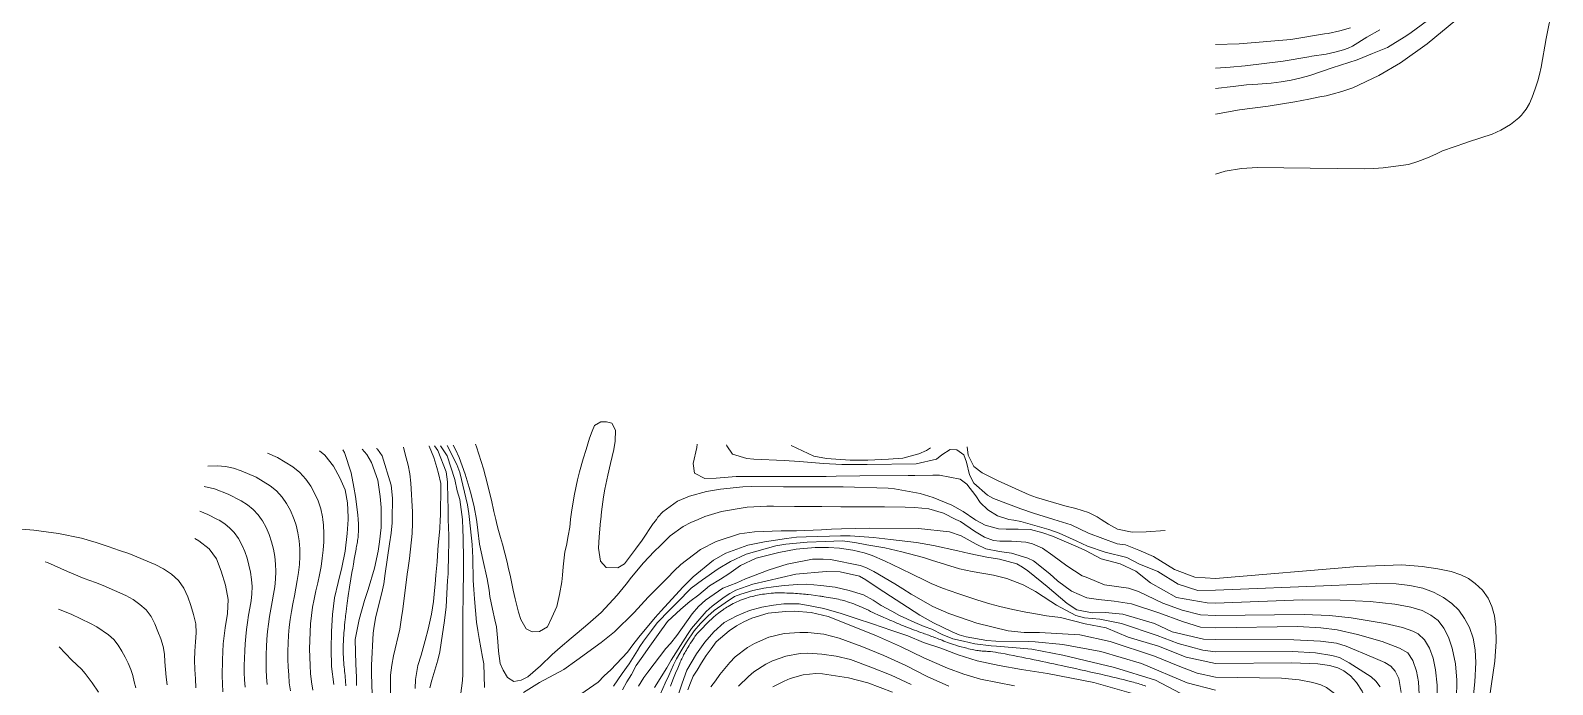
# Model space of a CAD drawing. Header units: inches. Extents: x 115425 to 116786, y 150085 to 152399.
# Drawn here: x 115844.8 to 116044.1, y 151978.4 to 152064 of the extents above; entities that cross this region are included whole.
import ezdxf

# ---------------------------------------------------------------- set-up
doc = ezdxf.new("R2010")
doc.units = ezdxf.units.IN
doc.header["$MEASUREMENT"] = 0
doc.layers.add('Contour', color=7, linetype='Continuous', lineweight=0, true_color=0xbed2ff)

msp = doc.modelspace()

# ---------------------------------------------------------------- linework, layer by layer
at = {"layer": 'Contour'}
for p, q in [((115905.77, 152000), (115905.96, 151999.2)), ((115926.44, 151999.54), (115926.8, 152000))]:
    msp.add_line(p, q, dxfattribs=at)
for points in [[(116044.13, 152067.05), (116043.29, 152062.96), (116042.65, 152059.22), (116042.4, 152058.23), (116042.19, 152057.41), (116041.85, 152056.35), (116041.47, 152055.26), (116041.1, 152054.44), (116040.69, 152053.72), (116040.33, 152053.26), (116040.06, 152052.93), (116039.7, 152052.59), (116038.64, 152051.7), (116037.36, 152050.94), (116036.2, 152050.44), (116033.13, 152049.42), (116032.79, 152049.3), (116029.74, 152048.25), (116028.84, 152047.83), (116027.77, 152047.34), (116026.48, 152046.86), (116025.25, 152046.48), (116023.62, 152046.23), (116021.96, 152046.02), (116020.71, 152045.93), (116019.55, 152045.88), (116012.4, 152045.96), (116005.48, 152046.05), (116003.38, 152045.93), (116001.28, 152045.59), (116000, 152045.21)], [(116000, 152056.4), (116002.32, 152056.68), (116004.05, 152056.88), (116005.54, 152056.96), (116007.27, 152057.1), (116008.59, 152057.29), (116009.92, 152057.5), (116011.21, 152057.79), (116012.34, 152058.1), (116015.27, 152059.1), (116018.56, 152060.18), (116020.55, 152060.99), (116022.5, 152061.76), (116023.55, 152062.41), (116024.92, 152063.25), (116025.6, 152063.73), (116028.42, 152065.8)], [(116000, 152053.06), (116003.16, 152053.6), (116006.9, 152054.08), (116010.4, 152054.67), (116012.23, 152055.03), (116013.67, 152055.3), (116014.5, 152055.46), (116015.29, 152055.68), (116016.52, 152056.01), (116017.96, 152056.49), (116021.39, 152058.09), (116024.22, 152059.79), (116027.7, 152062.24), (116031.45, 152065.34)], [(116000, 152062.19), (116003.11, 152062.27), (116009.88, 152062.84), (116014.28, 152063.56), (116014.76, 152063.63), (116016.29, 152063.97), (116017.68, 152064.36)], [(116000, 152059.06), (116001.93, 152059.21), (116003.87, 152059.38), (116008.84, 152059.99), (116012.2, 152060.57), (116012.61, 152060.64), (116014.5, 152060.92), (116015.62, 152061.17), (116016.75, 152061.49), (116017.38, 152061.71), (116017.95, 152061.97), (116019.82, 152063.11), (116021.52, 152064.08)], [(115915.55, 152000), (115915.55, 152000.04), (115915.68, 152000.96), (115915.88, 152002.28), (115916.08, 152003.31), (115916.46, 152005.18), (115916.72, 152006.23), (115917.22, 152007.91), (115917.62, 152009.17), (115918.04, 152010.62), (115918.39, 152011.56), (115918.68, 152012.3), (115919.51, 152012.78), (115920.25, 152012.76), (115920.98, 152012.58), (115921.46, 152011.67), (115921.4, 152010.25), (115921.22, 152009.13), (115920.8, 152007.32), (115920.45, 152005.78), (115920.06, 152003.97), (115919.85, 152002.96), (115919.6, 152000.99), (115919.51, 152000)], [(115897.02, 152009.59), (115897.03, 152009.57), (115897.67, 152008.09), (115898.05, 152006.8), (115898.28, 152006.02), (115898.55, 152004.69), (115898.56, 152002.9), (115898.54, 152001.97), (115898.52, 152000.46), (115898.5, 152000)], [(115897.75, 152009.62), (115898.17, 152009.01), (115899.25, 152006.21), (115899.43, 152004.91), (115899.49, 152002.56), (115899.51, 152001.59), (115899.53, 152000.6), (115899.55, 152000)], [(115898.52, 152009.65), (115899.38, 152008.34), (115900.4, 152005.2), (115900.73, 152003.73), (115901.05, 152002.59), (115901.39, 152000)], [(115899.39, 152009.69), (115900.68, 152007.18), (115901.07, 152006.12), (115902.07, 152001.91), (115902.24, 152000.78), (115902.33, 152000)], [(115900.18, 152009.72), (115900.49, 152009.13), (115900.97, 152008.11), (115901.77, 152005.94), (115902.28, 152004.19), (115902.54, 152003.24), (115902.92, 152001.65), (115903.22, 152000)], [(115903.11, 152009.85), (115903.24, 152009.49), (115904.15, 152006.6), (115904.43, 152005.6), (115905.21, 152002.52), (115905.52, 152001.05), (115905.77, 152000)], [(115932.15, 152009.83), (115932.08, 152009.41), (115931.63, 152007.3), (115931.8, 152006.06), (115933.13, 152005.34), (115934.63, 152005.4), (115937.26, 152005.62), (115938.24, 152005.63), (115942.22, 152005.62), (115949.03, 152005.62), (115950.35, 152005.64), (115953.44, 152005.71), (115959.78, 152005.75), (115960.65, 152005.74), (115962.98, 152005.78), (115963.86, 152005.79), (115966.55, 152005.27), (115967.44, 152004.6), (115968.62, 152003.08), (115969.19, 152002.19), (115970.19, 152001.23), (115971.47, 152000.47), (115972.96, 152000)], [(115935.99, 152009.74), (115936, 152009.65), (115936.74, 152008.54), (115938.65, 152007.96), (115939.55, 152007.89), (115943.52, 152007.69), (115945.53, 152007.58), (115948.66, 152007.3), (115951.09, 152007.18), (115954.37, 152007.2), (115960.82, 152007.28), (115963.48, 152007.89), (115964.18, 152008.45), (115965.25, 152009.15), (115966.14, 152009.11), (115967.06, 152008.45), (115967.38, 152007.48), (115967.77, 152005.82), (115968.36, 152004.75), (115970.14, 152003.17), (115970.92, 152002.72), (115974.5, 152001.38), (115976.17, 152000.8), (115978.84, 152000)], [(115944.42, 152009.66), (115947.42, 152008.28), (115949.05, 152007.96), (115952.18, 152007.75), (115953.38, 152007.75), (115954.49, 152007.75), (115957.17, 152007.89), (115959.05, 152008), (115961.14, 152008.56), (115962.16, 152009.01), (115962.68, 152009.36)], [(115967.5, 152009.51), (115967.63, 152008.4), (115968.37, 152006.92), (115969.43, 152006.09), (115971.46, 152005.09), (115975.62, 152003.22), (115976.56, 152002.85), (115980.29, 152001.76), (115981.7, 152001.43), (115983.37, 152000.89), (115984.51, 152000.34), (115985.02, 152000)], [(115883.12, 152000), (115883.09, 152000.33), (115882.87, 152001.4), (115882.5, 152002.42), (115882.05, 152003.42), (115881.53, 152004.37), (115880.9, 152005.26), (115880.12, 152006.14), (115879.2, 152006.88), (115877.19, 152008.12), (115875.86, 152008.68)], [(115886.42, 152000), (115886.44, 152000.31), (115886.35, 152002.18), (115886.04, 152003.85), (115885.36, 152005.43), (115884.5, 152006.98), (115883.38, 152008.4), (115882.68, 152008.97)], [(115885.74, 152009.1), (115885.97, 152008.77), (115886.83, 152006.08), (115887.2, 152004.2), (115887.4, 152003.01), (115887.71, 152000.58), (115887.74, 152000)], [(115890.78, 152000), (115890.77, 152001.57), (115890.64, 152002.99), (115890.32, 152005.14), (115889.49, 152007.44), (115888.9, 152008.48), (115888.29, 152009.21)], [(115890.16, 152009.29), (115890.28, 152009.19), (115890.88, 152008.31), (115892.09, 152004.49), (115892.25, 152002.77), (115892.22, 152000)], [(115893.7, 152009.44), (115893.92, 152008.55), (115894.3, 152007.08), (115894.51, 152005.96), (115894.63, 152004.75), (115894.85, 152001), (115894.86, 152000)], [(115879.37, 152000), (115879.3, 152000.21), (115878.88, 152001.17), (115878.38, 152002.08), (115877.78, 152002.93), (115877.06, 152003.72), (115876.22, 152004.39), (115875.33, 152004.98), (115874.4, 152005.51), (115872.43, 152006.35), (115871.41, 152006.71), (115870.37, 152006.92), (115869.32, 152007.01), (115868.08, 152006.97)], [(115875.08, 152000), (115874.65, 152000.6), (115874, 152001.29), (115873.25, 152001.89), (115872.45, 152002.43), (115870.73, 152003.3), (115868.94, 152004), (115867.6, 152004.3)], [(115926.8, 152000), (115927, 152000.27), (115927.65, 152001), (115929.55, 152002.38), (115931.15, 152003.04), (115933.34, 152003.63), (115935.18, 152003.95), (115938.12, 152004.27), (115939.25, 152004.31), (115943.42, 152004.27), (115945.27, 152004.25), (115947.5, 152004.25), (115948.98, 152004.24), (115951.26, 152004.25), (115957.15, 152004.09), (115957.99, 152004), (115961.33, 152003.39), (115963.02, 152002.86), (115965.47, 152001.84), (115966.95, 152001.02), (115968.47, 152000)], [(115932.25, 152000), (115933.15, 152000.37), (115935.34, 152001.04), (115938.67, 152001.58), (115941.25, 152001.72), (115942.12, 152001.74), (115944.89, 152001.7), (115947.18, 152001.69), (115948.45, 152001.67), (115950.95, 152001.63), (115953.53, 152001.64), (115954.39, 152001.64), (115956.65, 152001.65), (115959.37, 152001.6), (115960.63, 152001.56), (115962.46, 152001.37), (115964.39, 152000.81), (115966.02, 152000)], [(115869.33, 152000), (115868.05, 152000.65), (115867.01, 152001.07)], [(115869.33, 152000), (115869.57, 151999.88), (115870.27, 151999.4), (115870.94, 151998.87), (115871.53, 151998.27), (115872.08, 151997.5), (115872.53, 151996.67), (115872.89, 151995.8), (115873.2, 151994.91), (115873.44, 151993.99), (115873.63, 151993.07), (115873.77, 151992.14), (115873.85, 151991.2), (115873.81, 151990.26), (115873.73, 151989.32), (115873.57, 151988.39), (115873.4, 151987.45), (115873.27, 151986.52), (115873.12, 151985.59), (115873.03, 151984.65), (115872.95, 151983.71), (115872.89, 151982.77), (115872.85, 151981.82), (115872.83, 151980.88), (115872.84, 151979.94), (115872.86, 151978.99), (115872.94, 151978.05)], [(115875.08, 152000), (115875.23, 151999.79), (115875.71, 151998.92), (115876.09, 151998.01), (115876.42, 151997.07), (115876.66, 151996.11), (115876.82, 151995.13), (115876.94, 151994.15), (115876.98, 151993.16), (115876.93, 151992.17), (115876.83, 151991.18), (115876.67, 151990.2), (115876.49, 151989.22), (115876.33, 151988.24), (115876.16, 151987.27), (115876.02, 151986.29), (115875.89, 151985.31), (115875.8, 151984.32), (115875.74, 151983.33), (115875.7, 151982.34), (115875.69, 151981.34), (115875.7, 151980.35), (115875.76, 151979.36), (115875.84, 151978.37)], [(115879.37, 152000), (115879.65, 151999.24), (115879.87, 151998.22), (115880.01, 151997.19), (115880.1, 151996.16), (115880.11, 151995.12), (115880.05, 151994.08), (115879.94, 151993.05), (115879.78, 151992.02), (115879.59, 151990.99), (115879.4, 151989.97), (115879.19, 151988.95), (115879.01, 151987.93), (115878.84, 151986.9), (115878.72, 151985.87), (115878.63, 151984.83), (115878.57, 151983.79), (115878.55, 151982.75), (115878.55, 151981.71), (115878.59, 151980.67), (115878.65, 151979.63), (115878.73, 151978.6), (115878.89, 151977.57)], [(115883.12, 152000), (115883.2, 151999.25), (115883.26, 151998.17), (115883.24, 151997.08), (115883.17, 151995.99), (115883.04, 151994.91), (115882.89, 151993.83), (115882.68, 151992.76), (115882.47, 151991.69), (115882.22, 151990.63), (115882, 151989.56), (115881.79, 151988.5), (115881.63, 151987.42), (115881.52, 151986.34), (115881.45, 151985.25), (115881.4, 151984.16), (115881.39, 151983.07), (115881.41, 151981.98), (115881.45, 151980.89), (115881.5, 151979.81), (115881.64, 151978.73), (115881.8, 151977.65)], [(115886.42, 152000), (115886.32, 151998.13), (115886.03, 151995.85), (115885.6, 151993.7), (115885.11, 151991.72), (115884.64, 151989.71), (115884.37, 151987.56), (115884.24, 151985.31), (115884.23, 151983.07), (115884.27, 151980.76), (115884.58, 151978.37)], [(115890.78, 152000), (115890.78, 151998.94), (115890.55, 151997.04), (115890.35, 151995.82), (115889.89, 151993.63), (115889.06, 151990.82), (115888.58, 151989.38), (115887.87, 151986.91), (115887.37, 151984.29), (115887.43, 151981.05), (115887.51, 151979.33), (115887.55, 151978.25)], [(115892.22, 152000), (115892.22, 151999.56), (115892.06, 151998.21), (115891.85, 151996.8), (115891.28, 151992.9), (115891.09, 151991.58), (115890.84, 151990.4), (115890.08, 151987.27), (115889.84, 151986), (115889.72, 151985.12), (115889.49, 151980.91), (115889.51, 151979.73), (115889.54, 151978.49), (115889.63, 151975.55)], [(115894.86, 152000), (115894.86, 151999.5), (115894.81, 151998.16), (115894.49, 151994.9), (115894.3, 151993.66), (115894.18, 151992.82), (115893.6, 151988.25), (115893.44, 151987.14), (115893.2, 151985.62), (115892.39, 151982.12), (115892.16, 151980.92), (115891.96, 151979.6), (115892, 151975.52)], [(115898.5, 152000), (115898.45, 151998.77), (115898.22, 151996.63), (115898.13, 151995.25), (115898.08, 151994.44), (115897.93, 151992.7), (115897.81, 151991.51), (115897.74, 151990.7), (115897.59, 151989.27), (115897.35, 151987.6), (115896.92, 151985.61), (115896.53, 151984.14), (115895.98, 151982.22), (115895.58, 151980.85), (115895.26, 151979.02), (115895.19, 151977.87)], [(115899.55, 152000), (115899.61, 151997.88), (115899.6, 151996.76), (115899.59, 151995.54), (115899.51, 151992.88), (115899.43, 151992), (115899.25, 151988.56), (115899.03, 151986.78), (115898.63, 151983.86), (115898.43, 151982.67), (115898.16, 151981.55), (115897.39, 151978.96), (115897.14, 151977.96)], [(115901.39, 152000), (115901.43, 151998.67), (115901.48, 151997.58), (115901.55, 151994.74), (115901.55, 151993.7), (115901.51, 151989.75), (115901.47, 151987.73), (115901.46, 151984.54), (115901.47, 151983.31), (115901.46, 151982.18), (115901.44, 151979.74), (115901.4, 151978.92), (115901.03, 151975.88)], [(115902.33, 152000), (115902.68, 151996.71), (115902.77, 151994.96), (115902.8, 151992), (115902.88, 151990.8), (115902.97, 151989.6), (115903.24, 151986.55), (115903.4, 151985.44), (115903.57, 151984.41), (115904.03, 151981.98), (115904.19, 151981.08), (115904.31, 151977.99)], [(115903.22, 152000), (115903.28, 151999.66), (115903.42, 151998.58), (115903.65, 151996.75), (115904.08, 151994.75), (115904.65, 151992.2), (115904.89, 151990.75), (115905, 151989.91), (115905.32, 151988.25), (115905.64, 151986.83), (115905.84, 151985.92), (115906.05, 151984.02), (115906.13, 151982.75), (115906.34, 151981.12), (115906.72, 151980.26), (115907.29, 151979.3), (115908.14, 151978.76), (115909.08, 151978.93), (115909.96, 151979.4), (115911.62, 151980.81), (115913.14, 151982.31), (115914.2, 151983.22), (115915.62, 151984.44), (115916.4, 151985.11), (115917.8, 151986.28), (115919.57, 151987.8), (115921.67, 151990.07), (115922.82, 151991.52), (115923.54, 151992.43), (115925.09, 151994.31), (115926.52, 151995.78), (115927.33, 151996.58), (115928.59, 151997.83), (115930.31, 151999.08), (115931.3, 151999.61), (115932.25, 152000)], [(115905.96, 151999.2), (115906.12, 151998.54), (115906.39, 151997.64), (115906.64, 151996.77), (115907.26, 151994.4), (115907.45, 151993.52), (115907.63, 151992.69), (115908.06, 151990.72), (115908.31, 151989.59), (115908.75, 151987.87), (115909.03, 151986.9), (115909.73, 151985.66), (115910.52, 151985.27), (115911.48, 151985.31), (115912.52, 151985.93), (115913.09, 151987.15), (115913.75, 151988.58), (115914.12, 151990.18), (115914.41, 151991.84), (115914.52, 151992.71), (115914.6, 151993.8), (115914.82, 151995.77), (115915.01, 151996.56), (115915.23, 151997.84), (115915.44, 151998.99), (115915.55, 152000)], [(115919.51, 152000), (115919.49, 151999.77), (115919.32, 151997.72), (115919.22, 151996.25), (115919.47, 151994.54), (115920.22, 151993.71), (115921.74, 151993.64), (115922.61, 151994.2), (115924.06, 151996.08), (115924.92, 151997.29), (115926.37, 151999.44), (115926.44, 151999.53)], [(115966.02, 152000), (115966.62, 151999.71), (115968.44, 151998.45), (115969.76, 151997.66), (115970.92, 151997.22), (115971.74, 151997.13), (115973.29, 151997.14), (115975.17, 151997), (115976.04, 151996.79), (115977.36, 151996.22), (115978.69, 151995.29), (115980.52, 151993.92), (115982.55, 151992.62), (115983.06, 151992.45), (115985.48, 151991.41), (115988.62, 151990.98), (115989.91, 151990.55), (115993.1, 151989.05), (115995.62, 151988.11), (115998.03, 151987.51), (116000, 151987.43)], [(115968.47, 152000), (115968.6, 151999.91), (115969.86, 151999.25), (115971.6, 151998.78), (115972.58, 151998.71), (115974.15, 151998.7), (115975.77, 151998.67), (115977.37, 151998.26), (115978.66, 151997.82), (115982, 151996.36), (115982.97, 151995.93), (115985.01, 151994.82), (115987.5, 151994.17), (115989.58, 151993.2), (115991.49, 151991.71), (115994.89, 151989.76), (115998.9, 151989.07), (116000, 151989.04)], [(115972.96, 152000), (115973.61, 151999.91), (115974.52, 151999.71), (115978.16, 151998.69), (115979.53, 151998.18), (115981.74, 151997.17), (115983.26, 151996.5), (115985.54, 151995.72), (115988.4, 151994.99), (115989.96, 151994.19), (115992.45, 151993.18), (115995.1, 151991.54), (115997.67, 151990.69), (116000, 151990.72)], [(115978.84, 152000), (115981.09, 151999.27), (115983.36, 151998.2), (115987.12, 151996.82), (115988.21, 151996.68), (115989.94, 151995.99), (115991.87, 151995.12), (115994.62, 151993.44), (115997.28, 151992.44), (116000.01, 151992.25)], [(115985.02, 152000), (115985.99, 151999.36), (115987.18, 151998.74), (115989.09, 151998.31), (115990.92, 151998.38), (115993.39, 151998.56)], [(115841.62, 151998.91), (115845.29, 151998.57), (115848.53, 151998.14), (115851.54, 151997.53), (115853.43, 151996.99), (115855.03, 151996.43), (115856.52, 151995.92), (115857.71, 151995.54), (115861.16, 151994.11), (115862.25, 151993.52), (115863.29, 151992.84), (115864.21, 151992.01), (115864.93, 151991), (115865.43, 151989.87), (115865.85, 151988.71), (115866.21, 151987.53), (115866.48, 151986.34), (115866.53, 151985.14), (115866.45, 151983.95), (115866.38, 151982.75), (115866.33, 151981.55), (115866.37, 151980.35), (115866.43, 151979.14), (115866.5, 151977.93)], [(115909.39, 151977.35), (115911.5, 151978.63), (115914.68, 151980.34), (115916.38, 151981.57), (115919.55, 151983.9), (115921.3, 151985.3), (115923.88, 151987.81), (115924.78, 151988.81), (115925.7, 151989.8), (115928.27, 151992.36), (115929.14, 151993.25), (115929.99, 151994.09), (115932.55, 151996.07), (115934.63, 151997.12), (115937.69, 151998.1), (115939.64, 151998.36), (115943.14, 151998.5), (115945.12, 151998.5), (115948.43, 151998.62), (115949.71, 151998.7), (115951.04, 151998.75), (115954.69, 151998.84), (115961.09, 151998.8), (115965.17, 151998.38), (115966.71, 151997.86), (115968.66, 151996.77), (115969.94, 151996.14), (115971.7, 151995.81), (115973.28, 151995.59), (115975.43, 151994.94), (115976.16, 151994.58), (115978.3, 151992.89), (115979.3, 151991.96), (115981.14, 151990.61), (115983.13, 151989.75), (115984.68, 151989.51), (115986.74, 151989.29), (115989, 151988.94), (115992.58, 151987.78), (115995.66, 151986.61), (115998.02, 151985.9), (116000, 151985.8)], [(115916.92, 151977.11), (115919.15, 151978.71), (115919.97, 151979.5), (115920.83, 151980.31), (115922.99, 151982.62), (115923.73, 151983.57), (115924.51, 151984.56), (115926.63, 151987.16), (115927.42, 151988.04), (115930.26, 151991.13), (115931.59, 151992.49), (115934.28, 151994.64), (115935.88, 151995.59), (115938.76, 151996.61), (115940.93, 151997.08), (115943.84, 151997.49), (115945.14, 151997.66), (115946.4, 151997.7), (115949.47, 151997.8), (115950.91, 151997.83), (115952.16, 151997.83), (115955.22, 151997.62), (115957.45, 151997.38), (115960.86, 151996.97), (115963.09, 151996.58), (115966.24, 151995.9), (115967.73, 151995.53), (115970.08, 151995.04), (115971.72, 151994.77), (115973.97, 151994.18), (115974.74, 151993.76), (115975.44, 151993.27), (115977.28, 151991.79), (115977.97, 151991.21), (115980.57, 151988.97), (115981.83, 151988.15), (115983.87, 151987.76), (115985.54, 151987.8), (115987.85, 151987.59), (115991.99, 151986.35), (115994.31, 151985.27), (115998.43, 151984.33), (116000, 151984.26)], [(115866.37, 151997.49), (115866.9, 151997.21), (115868.26, 151996.15), (115869.19, 151994.85), (115869.83, 151993.22), (115870.36, 151991.4), (115870.72, 151989.53), (115870.66, 151987.7), (115870.32, 151985.79), (115870.07, 151983.69), (115869.98, 151981.61), (115869.95, 151979.53), (115870.02, 151977.42)], [(115921.16, 151978.16), (115922.3, 151979.83), (115923.22, 151981.08), (115924.32, 151982.83), (115924.63, 151983.37), (115925.11, 151984.04), (115926.16, 151985.44), (115926.89, 151986.45), (115928.54, 151988.16), (115929.5, 151989.12), (115931.34, 151990.99), (115932.82, 151992.09), (115934.88, 151993.54), (115936.5, 151994.5), (115938.57, 151995.44), (115942.45, 151996.52), (115943.72, 151996.75), (115946.55, 151997.02), (115948.95, 151997.11), (115951.12, 151997.21), (115952.78, 151996.96), (115954.33, 151996.68), (115956.7, 151996.27), (115958.93, 151995.75), (115961.77, 151995), (115962.81, 151994.68), (115966.47, 151993.53), (115968.15, 151993.18), (115970.92, 151992.71), (115972.67, 151992.27), (115974.82, 151991.43), (115976.42, 151990.54), (115978.43, 151989.27), (115979.17, 151988.78), (115981.71, 151987.43), (115982.86, 151987.11), (115984.85, 151986.95), (115987.69, 151986.37), (115992.34, 151984.78), (115995.09, 151983.73), (115998.34, 151982.87), (116000, 151982.67)], [(115922.35, 151977.69), (115922.93, 151978.72), (115923.53, 151979.69), (115924.13, 151980.85), (115924.78, 151981.77), (115925.93, 151983.42), (115927.01, 151984.93), (115928.25, 151986.64), (115929.98, 151988.24), (115931.16, 151989.26), (115932.34, 151990.14), (115933.76, 151991.28), (115935.19, 151992.18), (115936.29, 151992.88), (115937.81, 151993.96), (115939.87, 151994.94), (115941.07, 151995.23), (115942.84, 151995.68), (115945.08, 151996.09), (115947.59, 151996.3), (115949.32, 151996.3), (115950.77, 151996.25), (115952.5, 151995.95), (115953.99, 151995.61), (115955.06, 151995.29), (115956.68, 151994.57), (115958.83, 151993.51), (115960.27, 151992.84), (115961.97, 151992), (115962.78, 151991.59), (115964.25, 151991), (115966.27, 151990.29), (115968.86, 151989.42), (115970.46, 151988.96), (115971.75, 151988.61), (115973.45, 151988.19), (115975.18, 151987.84), (115976.21, 151987.66), (115977.87, 151987.39), (115979.72, 151987.17), (115982.92, 151986.34), (115985.69, 151985.79), (115988.58, 151984.56), (115992.54, 151983.41), (115996.14, 151981.96), (116000, 151981.15)], [(115846.77, 151994.45), (115847.06, 151994.35), (115849.7, 151993.17), (115851.89, 151992.26), (115853.35, 151991.72), (115854.38, 151991.36), (115857.35, 151990.03), (115858.29, 151989.49), (115859.18, 151988.87), (115859.98, 151988.14), (115860.63, 151987.27), (115861.11, 151986.31), (115861.53, 151985.33), (115861.92, 151984.35), (115862.23, 151983.35), (115862.39, 151982.34), (115862.45, 151981.34), (115862.51, 151980.35), (115862.59, 151979.34), (115862.73, 151978.33)], [(115924.44, 151978.15), (115925.15, 151979.28), (115925.66, 151979.99), (115928.04, 151983.08), (115928.62, 151983.76), (115929.45, 151984.79), (115931.49, 151987.62), (115932.3, 151988.6), (115933.21, 151989.44), (115935.49, 151990.99), (115937.33, 151991.71), (115938.44, 151992.22), (115941.55, 151993.39), (115943.93, 151994.14), (115947.24, 151994.79), (115948.63, 151994.8), (115949.58, 151994.75), (115953.46, 151993.98), (115954.22, 151993.69), (115955.26, 151993.18), (115958, 151991.56), (115959.06, 151990.89), (115960.13, 151990.2), (115962.98, 151988.58), (115965.08, 151987.69), (115967.75, 151986.76), (115968.77, 151986.41), (115972.86, 151985.39), (115974.93, 151985.21), (115976.97, 151985.19), (115982.24, 151984.87), (115986.19, 151984), (115991.99, 151982.09), (115995.31, 151980.76), (115997.6, 151979.87), (116000, 151979.33)], [(116034.42, 151966.87), (116036.55, 151981.43), (116036.75, 151984.03), (116036.71, 151985.89), (116036.52, 151987.36), (116036.17, 151988.61), (116035.68, 151989.67), (116034.94, 151990.72), (116034, 151991.62), (116033.11, 151992.24), (116032.1, 151992.76), (116030.87, 151993.18), (116029.1, 151993.53), (116027.07, 151993.81), (116024.39, 151994.03), (116018.64, 151993.81), (116000.01, 151992.25)], [(115926.54, 151978.01), (115928.14, 151980.58), (115928.73, 151981.59), (115930.87, 151984.94), (115931.41, 151985.73), (115933.29, 151987.95), (115934.1, 151988.62), (115935.66, 151989.81), (115936.39, 151990.3), (115937.2, 151990.74), (115939.43, 151991.53), (115945.04, 151992.82), (115949.01, 151993.19), (115950.86, 151993.15), (115953.4, 151992.55), (115954.21, 151992.1), (115955.71, 151991.09), (115957.46, 151989.95), (115958.92, 151988.99), (115961.27, 151987.48), (115963.06, 151986.45), (115965.54, 151985.26), (115966.44, 151984.9), (115967.37, 151984.63), (115970.07, 151984.13), (115971.22, 151984.04), (115975.5, 151984), (115976.37, 151983.99), (115980, 151983.61), (115984.99, 151982.69), (115990.29, 151981.15), (115996.27, 151978.6), (116000, 151977.63)], [(116000, 151990.72), (116015.23, 151991.33), (116021.14, 151991.62), (116023.65, 151991.56), (116025.46, 151991.36), (116027.13, 151990.99), (116028.53, 151990.48), (116029.87, 151989.77), (116030.96, 151988.99), (116031.84, 151988.12), (116032.62, 151987.03), (116033.24, 151985.84), (116033.72, 151984.44), (116033.98, 151982.91), (116034.08, 151981.25), (116033.96, 151978.73), (116033.5, 151974.47), (116032.47, 151967.38), (116030.71, 151955.7), (116029.93, 151948.96), (116028.9, 151938), (116028.25, 151929.39), (116027.9, 151921.72), (116027.56, 151911.61)], [(115927.32, 151977.15), (115927.93, 151978.55), (115928.42, 151979.55), (115929.02, 151980.95), (115929.44, 151981.73), (115930.19, 151983.03), (115930.75, 151983.92), (115931.73, 151985.39), (115932.59, 151986.35), (115933.55, 151987.35), (115934.37, 151988.09), (115935.8, 151989.07), (115937.04, 151989.89), (115937.86, 151990.23), (115939.42, 151990.68), (115940.87, 151990.98), (115942.12, 151991.19), (115943.53, 151991.36), (115945.33, 151991.48), (115946.51, 151991.5), (115948.34, 151991.36), (115950.2, 151991.11), (115952.04, 151990.67), (115953.91, 151990.11), (115955.19, 151989.43), (115956.24, 151988.74), (115957.6, 151987.99), (115958.63, 151987.42), (115960.64, 151986.51), (115961.87, 151985.96), (115962.84, 151985.62), (115964.23, 151984.92), (115965.59, 151984.37), (115967.01, 151984.05), (115968.49, 151983.72), (115970.64, 151983.43), (115971.32, 151983.42), (115975.95, 151983), (115979.99, 151982.21), (115986.79, 151980.62), (115992.15, 151978.93), (115995.38, 151977.24)], [(115848.51, 151988.25), (115850.19, 151987.6), (115852.72, 151986.37), (115853.54, 151985.95), (115855.06, 151984.9), (115855.75, 151984.27), (115856.33, 151983.54), (115856.79, 151982.75), (115857.22, 151981.95), (115857.63, 151981.16), (115857.99, 151980.36), (115858.25, 151979.54), (115858.44, 151978.74), (115858.64, 151977.94)], [(115929.56, 151976.72), (115930.18, 151978.56), (115930.8, 151980.28), (115932.03, 151982.39), (115933.12, 151983.93), (115934.31, 151985.29), (115935.65, 151986.51), (115937.34, 151987.38), (115938.99, 151988.09), (115940.62, 151988.5), (115942.11, 151988.78), (115943.47, 151988.95), (115945.5, 151988.95), (115947.13, 151988.66), (115948.73, 151988.33), (115950.97, 151987.67), (115952.95, 151987.01), (115955.1, 151986.34), (115957.6, 151985.47), (115959.73, 151984.75), (115961.75, 151983.89), (115964.04, 151983.14), (115966.31, 151982.25), (115968.79, 151981.46), (115971.68, 151980.86), (115974.61, 151980.36), (115977.45, 151979.91), (115977.98, 151979.84), (115984.07, 151978.64), (115990.81, 151976.74)], [(115930.89, 151977.7), (115931.24, 151978.59), (115931.63, 151979.46), (115932.12, 151980.27), (115932.7, 151981.23), (115933.3, 151982.17), (115933.95, 151983.07), (115934.63, 151983.96), (115936.33, 151985.43), (115937.27, 151986.05), (115938.26, 151986.59), (115939.29, 151987.06), (115941.45, 151987.71), (115943.69, 151987.96), (115944.82, 151987.99), (115947.08, 151987.82), (115949.28, 151987.27), (115952.46, 151986.04), (115955.63, 151984.77), (115958.74, 151983.38), (115961.8, 151981.87), (115964.92, 151980.51), (115967.05, 151979.72), (115969.23, 151979.08), (115973.69, 151978.2)], [(116000, 151989.04), (116011.34, 151989.45), (116016.34, 151989.44), (116020.24, 151989.25), (116023.49, 151988.9), (116025.57, 151988.52), (116027.04, 151988.07), (116028.21, 151987.48), (116029.13, 151986.76), (116029.89, 151985.77), (116030.5, 151984.57), (116030.99, 151983.16), (116031.4, 151981.11), (116031.58, 151978.94), (116031.55, 151976.44), (116031.28, 151973.12), (116030.62, 151967.82), (116029.44, 151960.24), (116028.24, 151953.27)], [(116000, 151987.43), (116011.6, 151987.56), (116014.92, 151987.43), (116017.77, 151987.11), (116022.21, 151986.38), (116024.48, 151985.84), (116025.85, 151985.37), (116026.52, 151985.02), (116027.36, 151984.22), (116028.01, 151983.15), (116028.5, 151981.81), (116028.81, 151980.29), (116029, 151978.3), (116029.04, 151975.4), (116028.87, 151971.8), (116028.43, 151967.32), (116027.59, 151961.22), (116019.72, 151911.65), (116018.36, 151904.23), (116014.56, 151885.62), (116010.96, 151868.12)], [(116000, 151985.8), (116010.79, 151985.96), (116013.77, 151985.81), (116015.93, 151985.52), (116018.61, 151984.91), (116021.8, 151984), (116024.07, 151983.16), (116025.16, 151982.54), (116025.82, 151981.53), (116026.32, 151980.13), (116026.56, 151978.75), (116026.77, 151975.39)], [(115933.94, 151978.07), (115934.53, 151978.87), (115935.12, 151979.69), (115935.74, 151980.49), (115936.41, 151981.25), (115937.09, 151981.99), (115938.73, 151983.23), (115939.62, 151983.76), (115941.52, 151984.58), (115943.53, 151985.08), (115945.59, 151985.2), (115946.63, 151985.18), (115948.71, 151984.96), (115950.73, 151984.45), (115953.68, 151983.35), (115956.59, 151982.19), (115959.44, 151980.87), (115962.24, 151979.44), (115965.1, 151978.16)], [(116000, 151984.26), (116010.25, 151984.25), (116013.75, 151984.07), (116015.85, 151983.81), (116017.11, 151983.42), (116020.65, 151981.93), (116022.18, 151981.27), (116022.96, 151980.77), (116023.54, 151980.15), (116023.98, 151979.15), (116024.31, 151977.32)], [(115848.59, 151983.31), (115850.28, 151981.56), (115851.52, 151980.4), (115852.02, 151979.81), (115852.91, 151978.58), (115853.75, 151977.36)], [(115937.54, 151978.15), (115938.86, 151979.43), (115939.56, 151980.03), (115941.14, 151981.04), (115941.98, 151981.47), (115943.75, 151982.1), (115945.61, 151982.45), (115946.56, 151982.48), (115948.44, 151982.37), (115950.33, 151982.11), (115952.19, 151981.64), (115954.89, 151980.67), (115957.55, 151979.6), (115960.15, 151978.37)], [(116000, 151982.67), (116010.09, 151982.7), (116013.08, 151982.52), (116015.21, 151982.2), (116016.25, 151981.92), (116017.51, 151981.23), (116020.38, 151979.37), (116020.99, 151978.82), (116021.54, 151978.09)], [(115942.02, 151978.07), (115943.54, 151978.84), (115944.33, 151979.18), (115945.99, 151979.63), (115947.69, 151979.82), (115948.55, 151979.79), (115951.95, 151979.25), (115954.47, 151978.58), (115957.72, 151977.36)], [(116000, 151981.15), (116009.98, 151981.22), (116013.41, 151981.11), (116014.92, 151980.89), (116016.02, 151980.55), (116016.81, 151980.17), (116017.66, 151979.53), (116018.44, 151978.66), (116019.21, 151977.5), (116019.92, 151976), (116020.44, 151974.41), (116020.81, 151972.61), (116021.05, 151970.43), (116021.1, 151967.87), (116020.94, 151964.69), (116020.5, 151960.89), (116019.41, 151954.52)], [(116000, 151979.33), (116008.65, 151979.23), (116010.97, 151979.01), (116012.75, 151978.66), (116013.8, 151978.32), (116014.55, 151977.98), (116015.57, 151977.19), (116016.4, 151976.17), (116017.12, 151974.89), (116017.66, 151973.51), (116018.13, 151971.66), (116018.45, 151969.47), (116018.56, 151967.33), (116018.49, 151964.84), (116018.18, 151961.57), (116017.62, 151957.89), (116016.65, 151953.12), (116014.77, 151945.35), (116009.55, 151925.03), (116003.41, 151901.65), (116000.02, 151889.86)]]:
    msp.add_lwpolyline(points, dxfattribs=at)
for points in [[(115887.74, 152000, -0.016909), (115887.81, 151999.17, -0.028116), (115887.8, 151998.67), (115887.74, 151997.73), (115887.73, 151997.63, -0.00378), (115887.61, 151996.86, -0.003718), (115887.47, 151996.08), (115887.24, 151994.8), (115887.12, 151994.12), (115887.03, 151993.61), (115886.93, 151993.04), (115886.78, 151992.21), (115886.61, 151991.11, 0.00375), (115886.44, 151990, 0.003194), (115886.26, 151988.69), (115886.21, 151988.34), (115886.16, 151987.88, 0.005501), (115886.05, 151986.9, 0.003658), (115885.91, 151985.43, 0.005195), (115885.84, 151984.53, 0.005754), (115885.8, 151983.71, 0.007196), (115885.79, 151983.18, 0.007778), (115885.79, 151982.69, 0.010985), (115885.82, 151981.86, 0.007614), (115885.92, 151980.66, 0.00396), (115886.03, 151979.57, -0.005915), (115886.1, 151978.84), (115886.15, 151978.23)], [(115928.62, 151978.17), (115928.96, 151979.01), (115929.31, 151979.85), (115929.6, 151980.54), (115929.86, 151981.17, -0.013998), (115930.12, 151981.75, -0.012051), (115930.45, 151982.41, -0.008449), (115930.61, 151982.69, -0.002924), (115931.08, 151983.48, -0.008165), (115931.72, 151984.49, -0.021171), (115931.98, 151984.87, -0.022082), (115932.23, 151985.15, -0.007893), (115932.96, 151985.91, -0.005466), (115933.66, 151986.61, -0.006773), (115934.24, 151987.16, -0.017109), (115934.77, 151987.61, -0.012824), (115935.52, 151988.18, -0.023963), (115936.17, 151988.6, -0.017833), (115937.07, 151989.08, -0.023184), (115938.07, 151989.51, -0.023918), (115939.08, 151989.84, -0.015992), (115940.04, 151990.07, -0.017352), (115940.93, 151990.22, -0.013794), (115942.11, 151990.35, -0.019934), (115942.93, 151990.38, -0.009789), (115944.18, 151990.35, -0.010948), (115945.28, 151990.28, -0.002126), (115946.31, 151990.19, -0.006547), (115946.65, 151990.16), (115947.04, 151990.11), (115948.21, 151989.95, -0.004673), (115948.76, 151989.87, -0.002272), (115949.89, 151989.68, -0.035951), (115951.82, 151989.22, -0.030872), (115953.97, 151988.38, -0.013916), (115955.13, 151987.81, 0.02179), (115955.88, 151987.45), (115956.49, 151987.19), (115956.86, 151987.04, -0.001877), (115957.85, 151986.61, 0.002644), (115958.55, 151986.31, 0.006364), (115959.24, 151986.03, 0.003281), (115960.59, 151985.51, 0.003634), (115961.72, 151985.09, -0.002782), (115963.2, 151984.55, -0.004922), (115963.96, 151984.26, 0.003953), (115964.91, 151983.89, 0.016562), (115965.98, 151983.53, 0.012434), (115967.44, 151983.12, 0.013213), (115968.35, 151982.92, 0.015842), (115969.12, 151982.8, 0.028336), (115969.81, 151982.74, -0.027954), (115970.52, 151982.69, -0.014405), (115971.89, 151982.48, -0.004478), (115976.27, 151981.62, -0.002983), (115980.36, 151980.75, -0.002305), (115985.64, 151979.57, -0.009165), (115989.28, 151978.67, -0.020359), (115990.89, 151978.17, -0.032378)]]:
    msp.add_lwpolyline(points, format="xyb", dxfattribs=at)

doc.saveas('drawing.dxf')
